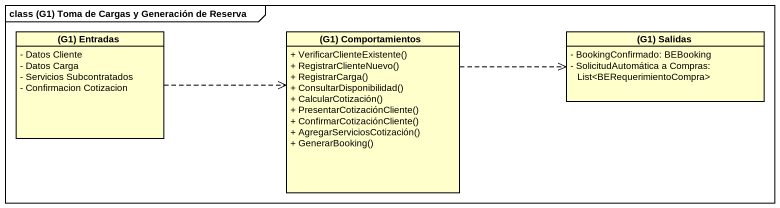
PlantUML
@startuml
mainframe class (G1) Toma de Cargas y Generación de Reserva
hide circle
hide empty members
skinparam classAttributeIconSize 0
class "(G1) Entradas" as G1_Entradas {
  - Datos Cliente
  - Datos Carga
  - Servicios Subcontratados
  - Confirmacion Cotizacion
}
class "(G1) Comportamientos" as G1_Comportamientos {
  + VerificarClienteExistente()
  + RegistrarClienteNuevo()
  + RegistrarCarga()
  + ConsultarDisponibilidad()
  + CalcularCotización()
  + PresentarCotizaciónCliente()
  + ConfirmarCotizaciónCliente()
  + AgregarServiciosCotización()
  + GenerarBooking()
}
class "(G1) Salidas" as G1_Salidas {
  - BookingConfirmado: BEBooking
  - SolicitudAutomática a Compras: List<BERequerimientoCompra>
}
G1_Entradas .right.> G1_Comportamientos
G1_Comportamientos .right.> G1_Salidas
@enduml
